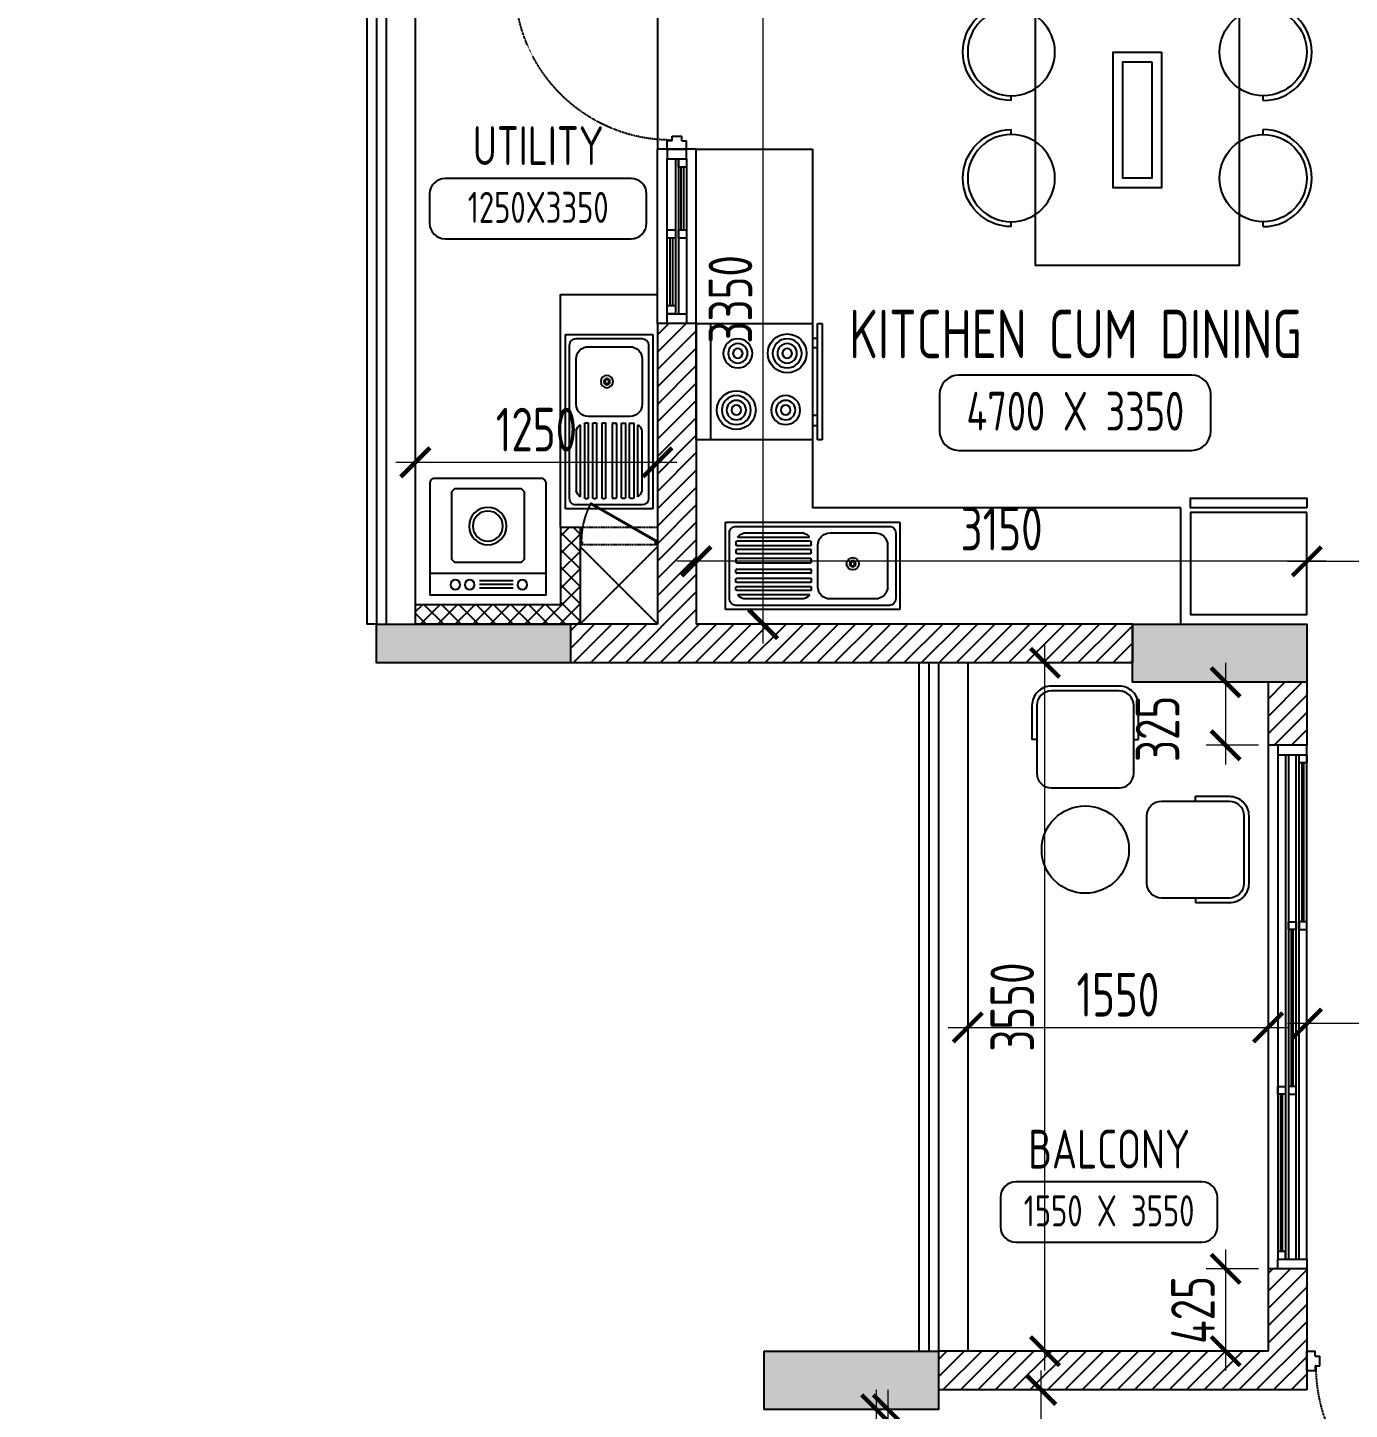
# Model space of a CAD drawing. Header units: millimetres. Extents: x -184691 to 158232, y -112569 to 33289.
# Drawn here: x -27842 to -21022, y 2850 to 9976 of the extents above; entities that cross this region are included whole.
import ezdxf
from ezdxf.enums import TextEntityAlignment as Align

# ---------------------------------------------------------------- set-up
doc = ezdxf.new("R2010")
doc.units = ezdxf.units.MM
doc.header["$LTSCALE"] = 10
doc.header["$PDMODE"] = 35
doc.header["$PDSIZE"] = 500
doc.linetypes.add('DASHED', pattern=[19.05, 12.7, -6.35])
doc.linetypes.add('HIDDEN', pattern=[9.525, 6.35, -3.175])
for name, color, linetype in [('07--DIM-1', 1, 'Continuous'), ('A--BLOCKWALL-1', 9, 'Continuous'), ('A--BLOCKWALL-2', 2, 'Continuous'), ('A--BLOCKWALL-3', 3, 'Continuous'), ('A--BLOCKWALL-HATCH', 8, 'Continuous'), ('A--DOWN', 34, 'Continuous'), ('A--FIXTURE-0', 8, 'Continuous'), ('A--FURNITURE-0', 253, 'Continuous'), ('A--GLAZING-0', 181, 'Continuous'), ('A--HANDRAIL-1', 9, 'Continuous'), ('A--HATCH-1', 8, 'Continuous'), ('A--SANITARY-0', 253, 'Continuous'), ('A--SHAFT-HIDDEN', 9, 'HIDDEN'), ('A--SPACENUMBER', 2, 'Continuous'), ('A--SPACENUMBER-1', 8, 'Continuous'), ('A--SPACEREF', 3, 'Continuous'), ('A--Stucture', 9, 'Continuous'), ('A--TILING-1', 8, 'Continuous'), ('Typical floor Column Centre line$0$X-3rd Floor Column$0$A--COL250', 250, 'Continuous'), ('Typical floor Column Centre line$0$X-3rd Floor Column$0$A--CONCRETE-4', 4, 'Continuous')]:
    doc.layers.add(name, color=color, linetype=linetype)
doc.styles.add('ISO', font='isocp2.shx', dxfattribs={"width": 0.8})
doc.dimstyles.new('A-DIM-100', dxfattribs={"dimscale": 100, "dimtxt": 2.25, "dimasz": 1.5, "dimexe": 1, "dimexo": 0.5, "dimgap": 0, "dimtad": 0, "dimdec": 0, "dimzin": 12, "dimdsep": 46, "dimtxsty": 'ISO', "dimblk": 'ARCHTICK', "dimcen": 1, "dimdle": 1, "dimclrd": 8, "dimclre": 8, "dimclrt": 256, "dimadec": 0, "dimazin": 3, "dimtfac": 1, "dimtdec": 0, "dimtmove": 1, "dimatfit": 2, "dimfxl": 1, "dimtvp": 0.75, "dimtolj": 1, "dimtzin": 12, "dimlwd": 18, "dimlwe": 18, "dimarcsym": 0})
pattern_1 = [(45, (-11341.59, 0), (-44.90128, 44.90128), [])]

# ---------------------------------------------------------------- blocks, each defined once
blk = doc.blocks.new('SPACE')
at = {"layer": 'A--SPACENUMBER-1'}
blk.add_lwpolyline([(-600, 0), (600, 0, 0.41421356), (700, 100), (700, 288.5, 0.41421356), (600, 388.5), (-600, 388.5, 0.41421356), (-700, 288.5), (-700, 100, 0.41421356), (-600, 0, -0.05251446)], format="xyb", dxfattribs=at)
at = {"layer": 'A--SPACENUMBER', "style": 'ISO', "width": 0.8, "flags": 4}
blk.add_attdef('01', text='', height=250, dxfattribs=at).set_placement((0.455, 202.41), align=Align.MIDDLE)
at = {"layer": 'A--SPACEREF', "style": 'ISO', "width": 0.8, "flags": 4}
blk.add_attdef('S', text='', height=300, dxfattribs=at).set_placement((1.35, 474.975), align=Align.CENTER)
blk = doc.blocks.new('A$C383732B3')
for p, q in [((275, 250), (275, 275)), ((275, -250), (275, -275))]:
    blk.add_line(p, q)
blk.add_lwpolyline([(275, 275), (100, 275, 0.414214), (0, 175), (0, -175, 0.414214), (100, -275), (275, -275)], format="xyb")
blk.add_lwpolyline([(100, -250), (450, -250, 0.414214), (525, -175), (525, 175, 0.414214), (450, 250), (100, 250, 0.414214), (25, 175), (25, -175, 0.414214)], format="xyb", close=True)
blk = doc.blocks.new('A$C337B3EF4')
for p, q in [((0, 225), (0, 250)), ((0, -250), (0, -225))]:
    blk.add_line(p, q)
blk.add_circle((0, 0), 225)
blk.add_arc((0, 0), 250, 270, 90)
blk = doc.blocks.new('A$C666E5324')
at = {"layer": 'A--FURNITURE-0'}
for points in [[(0, -525), (-1500, -525), (-1500, 525), (0, 525)], [(-400, -125), (-1100, -125), (-1100, 125), (-400, 125)], [(-450, -75), (-1050, -75), (-1050, 75), (-450, 75)]]:
    blk.add_lwpolyline(points, close=True, dxfattribs=at)
at = {"layer": 'A--FURNITURE-0', "xscale": -1, "rotation": 270.000000000004}
for p in [(-1050, 650), (-400, 650)]:
    blk.add_blockref('A$C337B3EF4', p, dxfattribs=at)
at = {"layer": 'A--FURNITURE-0', "rotation": 270.000000000004}
for p in [(-1050, -650), (-400, -650)]:
    blk.add_blockref('A$C337B3EF4', p, dxfattribs=at)
blk = doc.blocks.new('A$C34D21E7E')
at = {"layer": 'A--DOWN'}
for p, q in [((-150, 2450), (-150, -150)), ((-110, 2450), (-110, -150)), ((-95, 2450), (-95, -150)), ((-55, -150), (-55, 2450)), ((-40, -150), (-40, 2450)), ((0, -150), (0, 2450))]:
    blk.add_line(p, q, dxfattribs=at)
for points in [[(-150, 2450), (0, 2450), (0, 2500), (-150, 2500)], [(-40, 2450), (0, 2450), (0, 2410), (-40, 2410)], [(-95, 1590), (-55, 1590), (-55, 1550), (-95, 1550)], [(-40, 1550), (0, 1550), (0, 1590), (-40, 1590)], [(-150, 740), (-110, 740), (-110, 700), (-150, 700)], [(-95, 700), (-55, 700), (-55, 740), (-95, 740)], [(-150, -150), (-110, -150), (-110, -110), (-150, -110)], [(-150, -150), (0, -150), (0, -200), (-150, -200)]]:
    blk.add_lwpolyline(points, close=True, dxfattribs=at)
at = {"layer": 'A--GLAZING-0'}
for p, q in [((-25, 1590), (-25, 2410)), ((-15, 1590), (-15, 2410)), ((-80, 740), (-80, 1550)), ((-70, 740), (-70, 1550)), ((-135, -110), (-135, 700)), ((-125, -110), (-125, 700))]:
    blk.add_line(p, q, dxfattribs=at)
blk = doc.blocks.new('A$C1CBF2325')
at = {"layer": 'A--DOWN'}
for p, q in [((100, 0), (0, 0)), ((0, 0), (0, -42)), ((100, 0), (100, -42)), ((25, -42), (0, -42)), ((25, -42), (25, -67)), ((75, -67), (25, -67)), ((75, -42), (75, -67)), ((75, -42), (100, -42)), ((78.8, -46.2), (78.8, -67)), ((78.8, -46.2), (886, -46.2)), ((78.8, -67), (886, -67)), ((886, -67), (886, -46.2)), ((75, -833), (25, -833)), ((25, -858), (25, -833)), ((75, -858), (75, -833)), ((25, -858), (0, -858)), ((0, -900), (0, -858)), ((100, -900), (0, -900)), ((75, -858), (100, -858)), ((100, -900), (100, -858))]:
    blk.add_line(p, q, dxfattribs=at)
at = {"layer": 'A--DOWN', "color": 8, "linetype": 'DASHED', "ltscale": 0.005}
blk.add_arc((78.8, -46.2), 807.5, 269.73187, 358.52905, dxfattribs=at)
blk = doc.blocks.new('A$C35654C4B')
at = {"layer": 'A--BLOCKWALL-1'}
for p, q in [((-900, 200), (0, 200)), ((-900, 0), (0, 0))]:
    blk.add_line(p, q, dxfattribs=at)
at = {"layer": 'A--DOWN'}
for p, q in [((-50, 150), (-850, 150)), ((-50, 107.3), (-850, 107.3)), ((-50, 92.7), (-807, 92.7)), ((-850, 50), (-50, 50))]:
    blk.add_line(p, q, dxfattribs=at)
for points in [[(-850, 50), (-850, 150), (-900, 150), (-900, 50)], [(-416, 107.3), (-416, 150), (-459, 150), (-459, 107.3)], [(-50, 107.3), (-50, 150), (-93, 150), (-93, 107.3)], [(-50, 50), (-50, 150), (0, 150), (0, 50)], [(-807, 50), (-807, 92.7), (-850, 92.7), (-850, 50)], [(-416, 50), (-416, 92.7), (-459, 92.7), (-459, 50)]]:
    blk.add_lwpolyline(points, close=True, dxfattribs=at)
at = {"layer": 'A--GLAZING-0'}
for p, q in [((-807, 78.4), (-459, 78.4)), ((-416, 135.6), (-93, 135.6)), ((-416, 121.6), (-93, 121.6)), ((-807, 64.4), (-459, 64.4))]:
    blk.add_line(p, q, dxfattribs=at)
blk = doc.blocks.new('A$C06896976')
at = {"layer": 'A--FIXTURE-0'}
for p, q in [((0, 0.6), (-0.6, 0.6)), ((-0.6, 0.6), (-0.6, 0)), ((-0.525, 0.6), (-0.525, 0)), ((0, 0), (0, 0.6)), ((0.05, 0.6), (0.025, 0.6)), ((0.025, 0.6), (0.025, 0)), ((0.05, 0), (0.05, 0.6)), ((0, 0.525), (0.025, 0.525)), ((0.025, 0.475), (0, 0.475)), ((0.025, 0.125), (0, 0.125)), ((0, 0.075), (0.025, 0.075)), ((-0.6, 0), (0, 0)), ((0.025, 0), (0.05, 0))]:
    blk.add_line(p, q, dxfattribs=at)
for centre, major_axis, start_param, end_param in [((-0.3937, 0.4463), (0.0707, 0.0707), 0.785398, 7.068583), ((-0.3937, 0.4463), (0.053, 0.053), 0.785398, 7.068583), ((-0.1392, 0.4463), (-0.053, 0.053), -0.785398, 5.497787), ((-0.3937, 0.4463), (0.0354, 0.0354), 0.785398, 7.068583), ((-0.3937, 0.4463), (0.0177, 0.0177), 0.785398, 7.068583), ((-0.1392, 0.4463), (-0.0354, 0.0354), -0.785398, 5.497787), ((-0.1392, 0.4463), (0.0177, 0.0177), 0.785398, 7.068583), ((-0.3858, 0.1537), (0.053, -0.053), -0.785398, 5.497787), ((-0.1313, 0.1537), (-0.0707, -0.0707), 0.785398, 7.068583), ((-0.1313, 0.1537), (-0.053, -0.053), 0.785398, 7.068583), ((-0.3858, 0.1537), (0.0354, -0.0354), -0.785398, 5.497787), ((-0.3858, 0.1537), (-0.0177, -0.0177), 0.785398, 7.068583), ((-0.1313, 0.1537), (-0.0354, -0.0354), 0.785398, 7.068583), ((-0.1313, 0.1537), (-0.0177, -0.0177), 0.785398, 7.068583)]:
    blk.add_ellipse(centre, major_axis=major_axis, ratio=1, start_param=start_param, end_param=end_param, dxfattribs=at)
blk = doc.blocks.new('A$C321E12B3')
at = {"layer": 'A--SANITARY-0', "ltscale": 5}
for p, q in [((-0.9, 0.45), (0, 0.45)), ((-0.9, 0), (-0.9, 0.45)), ((-0.8453, 0.429), (-0.0547, 0.429)), ((0, 0.45), (0, 0)), ((-0.879, 0.0547), (-0.879, 0.3953)), ((-0.7738, 0.3953), (-0.54, 0.3953)), ((-0.0633, 0.373), (-0.4347, 0.373)), ((-0.404, 0.3941), (-0.0939, 0.3941)), ((-0.021, 0.3953), (-0.021, 0.0547)), ((-0.8369, 0.1178), (-0.8369, 0.3322)), ((-0.4769, 0.3322), (-0.4769, 0.1178)), ((-0.4433, 0.3352), (-0.4433, 0.3478)), ((-0.4433, 0.2931), (-0.4433, 0.3057)), ((-0.4391, 0.352), (-0.0589, 0.352)), ((-0.0589, 0.331), (-0.4391, 0.331)), ((-0.4391, 0.31), (-0.0589, 0.31)), ((-0.0589, 0.2889), (-0.4391, 0.2889)), ((-0.0547, 0.3478), (-0.0547, 0.3352)), ((-0.0547, 0.3057), (-0.0547, 0.2931)), ((-0.4433, 0.246), (-0.4433, 0.2586)), ((-0.4391, 0.2628), (-0.0589, 0.2628)), ((-0.0589, 0.2418), (-0.4391, 0.2418)), ((-0.0547, 0.2586), (-0.0547, 0.246)), ((-0.4433, 0.204), (-0.4433, 0.1914)), ((-0.4433, 0.1569), (-0.4433, 0.1443)), ((-0.0589, 0.2082), (-0.4391, 0.2082)), ((-0.4391, 0.1872), (-0.0589, 0.1872)), ((-0.0589, 0.1611), (-0.4391, 0.1611)), ((-0.0547, 0.1914), (-0.0547, 0.204)), ((-0.0547, 0.1443), (-0.0547, 0.1569)), ((-0.4433, 0.1148), (-0.4433, 0.1022)), ((-0.4391, 0.14), (-0.0589, 0.14)), ((-0.0589, 0.119), (-0.4391, 0.119)), ((-0.4391, 0.098), (-0.0589, 0.098)), ((-0.0633, 0.077), (-0.4347, 0.077)), ((-0.0547, 0.1022), (-0.0547, 0.1148)), ((0, 0), (-0.9, 0)), ((-0.0547, 0.021), (-0.8453, 0.021)), ((-0.54, 0.0547), (-0.7738, 0.0547)), ((-0.404, 0.0559), (-0.0939, 0.0559))]:
    blk.add_line(p, q, dxfattribs=at)
at = {"layer": 'A--SANITARY-0'}
blk.add_line((-0.9, 0.45), (0, 0.45), dxfattribs=at)
at = {"layer": 'A--SANITARY-0', "ltscale": 5, "extrusion": (0, 0, -1)}
for centre, major_axis, start_param, end_param in [((-0.8453, 0.3953), (-0.0238, 0.0238), 5.497787, 7.068583), ((-0.0547, 0.3953), (-0.0238, 0.0238), 0.785398, 2.356194), ((-0.7738, 0.3322), (0.0446, 0.0446), 3.926991, 5.497787), ((-0.54, 0.3322), (0.0446, 0.0446), -0.785398, 0.785398), ((-0.3928, 0.3449), (-0.0357, 0.0357), 6.090163, 6.844508), ((-0.1051, 0.3449), (-0.0357, 0.0357), 1.009473, 1.763819), ((-0.4391, 0.3478), (0.00297, 0.00297), 3.926991, 5.497787), ((-0.4391, 0.3352), (-0.00297, 0.00297), 3.926991, 5.497787), ((-0.4391, 0.3057), (-0.00297, 0.00297), 5.497787, 7.068583), ((-0.4391, 0.2931), (-0.00297, 0.00297), 3.926991, 5.497787), ((-0.0589, 0.3478), (0.00297, 0.00297), -0.785398, 0.785398), ((-0.0589, 0.3352), (-0.00297, 0.00297), 2.356194, 3.926991), ((-0.0589, 0.3057), (0.00297, 0.00297), -0.785398, 0.785398), ((-0.0589, 0.2931), (-0.00297, 0.00297), 2.356194, 3.926991), ((-0.6569, 0.2136), (0.0223, 0.0223), 0.785398, 7.068583), ((-0.6569, 0.2136), (0.0112, 0.0112), 0.785398, 7.068583), ((-0.6569, 0.2136), (0.00743, 0.00743), 0.785398, 7.068583), ((-0.4391, 0.204), (0.00297, 0.00297), 3.926991, 5.497787), ((-0.4391, 0.1914), (-0.00297, 0.00297), 3.926991, 5.497787), ((-0.4391, 0.1569), (0.00297, 0.00297), 3.926991, 5.497787), ((-0.4391, 0.1443), (0.00297, 0.00297), 2.356194, 3.926991), ((-0.0589, 0.204), (0.00297, 0.00297), -0.785398, 0.785398), ((-0.0589, 0.1914), (-0.00297, 0.00297), 2.356194, 3.926991), ((-0.0589, 0.1569), (0.00297, 0.00297), -0.785398, 0.785398), ((-0.0589, 0.1443), (-0.00297, 0.00297), 2.356194, 3.926991), ((-0.7738, 0.1178), (-0.0446, 0.0446), 3.926991, 5.497787), ((-0.54, 0.1178), (-0.0446, 0.0446), 2.356194, 3.926991), ((-0.4391, 0.1148), (0.00297, 0.00297), 3.926991, 5.497787), ((-0.4391, 0.1022), (0.00297, 0.00297), 2.356194, 3.926991), ((-0.3928, 0.1051), (-0.0357, 0.0357), 4.151066, 4.905412), ((-0.1051, 0.1051), (-0.0357, 0.0357), 2.94857, 3.702916), ((-0.0589, 0.1148), (0.00297, 0.00297), -0.785398, 0.785398), ((-0.0589, 0.1022), (-0.00297, 0.00297), 2.356194, 3.926991), ((-0.8453, 0.0547), (0.0238, 0.0238), 2.356194, 3.926991), ((-0.0547, 0.0547), (-0.0238, 0.0238), 2.356194, 3.926991)]:
    blk.add_ellipse(centre, major_axis=major_axis, ratio=1, start_param=start_param, end_param=end_param, dxfattribs=at)
at = {"layer": 'A--SANITARY-0', "ltscale": 5}
for centre, major_axis, start_param, end_param in [((-0.4391, 0.2586), (-0.00297, -0.00297), 3.926991, 5.497787), ((-0.4391, 0.246), (0.00297, -0.00297), 3.926991, 5.497787), ((-0.0589, 0.2586), (-0.00297, -0.00297), 2.356194, 3.926991), ((-0.0589, 0.246), (0.00297, -0.00297), -0.785398, 0.785398)]:
    blk.add_ellipse(centre, major_axis=major_axis, ratio=1, start_param=start_param, end_param=end_param, dxfattribs=at)
blk = doc.blocks.new('A$C47D60FF3')
at = {"layer": 'A--FIXTURE-0'}
blk.add_lwpolyline([(-0.075, 0.6), (-0.075, 0), (-0.6, 0), (-0.6, 0.6)], close=True, dxfattribs=at)
blk.add_lwpolyline([(-0.05, 0.6), (-0.05, 0), (0, 0), (0, 0.6), (-0.05, 0.6)], dxfattribs=at)
blk = doc.blocks.new('A$C2D7D56F7')
at = {"layer": 'A--FIXTURE-0'}
for p, q in [((-0.0443, -0.0369), (0.1306, -0.0369)), ((-0.0443, -0.0556), (0.1306, -0.0556)), ((-0.3, -0.1125), (0.3, -0.1125)), ((-0.0443, -0.0744), (0.1306, -0.0744))]:
    blk.add_line(p, q, dxfattribs=at)
blk.add_lwpolyline([(0.3, -0.575, -0.414214), (0.275, -0.6), (-0.275, -0.6, -0.414214), (-0.3, -0.575), (-0.3, 0), (0.3, 0)], format="xyb", close=True, dxfattribs=at)
blk.add_lwpolyline([(-0.1731, -0.1685), (0.1734, -0.1685), (0.1891, -0.1842), (0.1891, -0.5307), (0.1734, -0.5465), (-0.1731, -0.5465), (-0.1889, -0.5307), (-0.1889, -0.1842)], close=True, dxfattribs=at)
for centre, radius in [((-0.1687, -0.0522), 0.025), ((-0.0947, -0.0522), 0.025), ((0.1777, -0.0522), 0.025), ((-0.0007, -0.3546), 0.0964), ((-0.0007, -0.3546), 0.0776)]:
    blk.add_circle(centre, radius, dxfattribs=at)
blk = doc.blocks.new('A$C4DFF75E1')
at = {"layer": 'A--DOWN'}
for p, q in [((9.2, 24.6), (0, 24.6)), ((0, 24.6), (0, 0)), ((0, 0), (12.3, 0)), ((9.2, 15.2, 0), (9.2, 24.6, 0)), ((12.3, 15.2, 0), (9.2, 15.2, 0)), ((12.3, 15.2, 0), (12.3, 0, 0)), ((12.3, 15.2, 0), (12.3, 0, 0)), ((12.3, 0), (12.3, 15.2)), ((437.7, 15.2, 0), (437.7, 0, 0)), ((437.7, 15.2, 0), (437.7, 0, 0)), ((437.7, 15.2, 0), (440.8, 15.2, 0)), ((437.7, 0), (437.7, 15.2)), ((450, 0), (437.7, 0)), ((440.8, 24.6), (450, 24.6)), ((440.8, 15.2, 0), (440.8, 24.5, 0)), ((450, 24.6), (450, 0))]:
    blk.add_line(p, q, dxfattribs=at)
blk.add_lwpolyline([(13.8, 18.5), (387.6, 234.3), (384.6, 239.6), (10.7, 23.8)], close=True, dxfattribs=at)
blk.add_circle((10, 23.8, 0), 0.781, dxfattribs=at)
at = {"layer": 'A--DOWN', "color": 8, "linetype": 'DASHED', "ltscale": 0.003}
blk.add_arc((-37, 15.2, 0), 477.8, 0, 27.29356, dxfattribs=at)
blk = doc.blocks.new('_ArchTick')
at = {"color": 0, "const_width": 0.15}
blk.add_lwpolyline([(-0.5, -0.5), (0.5, 0.5)], dxfattribs=at)
blk = doc.blocks.new('*D62')
at = {"layer": '07--DIM-1', "color": 8, "lineweight": 18}
for p, q in [((-21241.6, 4700), (-21241.6, 4939.7)), ((-16391.6, 4700), (-16391.6, 4939.7)), ((-16291.6, 4839.7), (-21341.6, 4839.7))]:
    blk.add_line(p, q, dxfattribs=at)
at = {"layer": 'Defpoints', "color": 0}
for p in [(-21241.6, 4839.7), (-21241.6, 4650), (-16391.6, 4650)]:
    blk.add_point(p, dxfattribs=at)
at = {"layer": '07--DIM-1', "color": 8, "lineweight": 18, "xscale": 150, "yscale": 150, "zscale": 150, "rotation": 180}
blk.add_blockref('_ArchTick', (-21241.6, 4839.7), dxfattribs=at)
at = {"layer": '07--DIM-1', "color": 8, "lineweight": 18, "xscale": 150, "yscale": 150, "zscale": 150}
blk.add_blockref('_ArchTick', (-16391.6, 4839.7), dxfattribs=at)
at = {"layer": '07--DIM-1', "insert": (-18816.6, 5008.5), "char_height": 225, "attachment_point": 5, "style": 'ISO'}
blk.add_mtext('\\A1;4850', dxfattribs=at)
blk = doc.blocks.new('*D64')
at = {"layer": '07--DIM-1', "color": 8, "lineweight": 18}
for p, q in [((-24391.6, 6950), (-24391.6, 7323.9)), ((-21241.6, 6950), (-21241.6, 7323.9)), ((-21141.6, 7223.9), (-24491.6, 7223.9))]:
    blk.add_line(p, q, dxfattribs=at)
at = {"layer": 'Defpoints', "color": 0}
for p in [(-24391.6, 7223.9), (-24391.6, 6900), (-21241.6, 6900)]:
    blk.add_point(p, dxfattribs=at)
at = {"layer": '07--DIM-1', "color": 8, "lineweight": 18, "xscale": 150, "yscale": 150, "zscale": 150, "rotation": 180}
blk.add_blockref('_ArchTick', (-24391.6, 7223.9), dxfattribs=at)
at = {"layer": '07--DIM-1', "color": 8, "lineweight": 18, "xscale": 150, "yscale": 150, "zscale": 150}
blk.add_blockref('_ArchTick', (-21241.6, 7223.9), dxfattribs=at)
at = {"layer": '07--DIM-1', "insert": (-22816.6, 7392.6), "char_height": 225, "attachment_point": 5, "style": 'ISO'}
blk.add_mtext('\\A1;3150', dxfattribs=at)
blk = doc.blocks.new('*D65')
at = {"layer": '07--DIM-1', "color": 8, "lineweight": 18}
for p, q in [((-21241.6, 6950), (-21241.6, 7323.9)), ((-19641.6, 6950), (-19641.6, 7323.9)), ((-21341.6, 7223.9), (-19541.6, 7223.9))]:
    blk.add_line(p, q, dxfattribs=at)
at = {"layer": 'Defpoints', "color": 0}
for p in [(-19641.6, 7223.9), (-21241.6, 6900), (-19641.6, 6900)]:
    blk.add_point(p, dxfattribs=at)
at = {"layer": '07--DIM-1', "color": 8, "lineweight": 18, "xscale": 150, "yscale": 150, "zscale": 150, "rotation": 180}
blk.add_blockref('_ArchTick', (-21241.6, 7223.9), dxfattribs=at)
at = {"layer": '07--DIM-1', "color": 8, "lineweight": 18, "xscale": 150, "yscale": 150, "zscale": 150}
blk.add_blockref('_ArchTick', (-19641.6, 7223.9), dxfattribs=at)
at = {"layer": '07--DIM-1', "insert": (-20441.6, 7392.6), "char_height": 225, "attachment_point": 5, "style": 'ISO'}
blk.add_mtext('\\A1;1600', dxfattribs=at)
blk = doc.blocks.new('*D66')
at = {"layer": '07--DIM-1', "color": 8, "lineweight": 18}
for p, q in [((-24046.8, 6800), (-24046.8, 10350)), ((-24341.6, 10250), (-23946.8, 10250)), ((-24341.6, 6900), (-23946.8, 6900))]:
    blk.add_line(p, q, dxfattribs=at)
at = {"layer": 'Defpoints', "color": 0}
for p in [(-24391.6, 10250), (-24046.8, 10250), (-24391.6, 6900)]:
    blk.add_point(p, dxfattribs=at)
at = {"layer": '07--DIM-1', "color": 8, "lineweight": 18, "xscale": 150, "yscale": 150, "zscale": 150}
for p, rotation in [((-24046.8, 10250), 90), ((-24046.8, 6900), 270)]:
    blk.add_blockref('_ArchTick', p, dxfattribs=dict(at, rotation=rotation))
at = {"layer": '07--DIM-1', "insert": (-24215.5, 8575), "char_height": 225, "attachment_point": 5, "rotation": 90, "style": 'ISO'}
blk.add_mtext('\\A1;3350', dxfattribs=at)
blk = doc.blocks.new('*D78')
at = {"layer": '07--DIM-1', "color": 8, "lineweight": 18}
for p, q in [((-23463.4, 2950), (-23463.4, 250)), ((-23891.6, 2850), (-23363.4, 2850)), ((-23791.6, 350), (-23363.4, 350))]:
    blk.add_line(p, q, dxfattribs=at)
at = {"layer": 'Defpoints', "color": 0}
for p in [(-23941.6, 2850), (-23841.6, 350), (-23463.4, 350)]:
    blk.add_point(p, dxfattribs=at)
at = {"layer": '07--DIM-1', "color": 8, "lineweight": 18, "xscale": 150, "yscale": 150, "zscale": 150}
for p, rotation in [((-23463.4, 2850), 90), ((-23463.4, 350), 270)]:
    blk.add_blockref('_ArchTick', p, dxfattribs=dict(at, rotation=rotation))
at = {"layer": '07--DIM-1', "insert": (-23632.2, 1600), "char_height": 225, "attachment_point": 5, "rotation": 90, "style": 'ISO'}
blk.add_mtext('\\A1;2500', dxfattribs=at)
blk = doc.blocks.new('*D85')
at = {"layer": '07--DIM-1', "color": 8, "lineweight": 18}
for p, q in [((-22991.6, 5073.7), (-22991.6, 4719.9)), ((-21441.6, 5073.7), (-21441.6, 4719.9)), ((-23091.6, 4819.9), (-21341.6, 4819.9))]:
    blk.add_line(p, q, dxfattribs=at)
at = {"layer": 'Defpoints', "color": 0}
for p in [(-22991.6, 5123.7), (-21441.6, 5123.7), (-21441.6, 4819.9)]:
    blk.add_point(p, dxfattribs=at)
at = {"layer": '07--DIM-1', "color": 8, "lineweight": 18, "xscale": 150, "yscale": 150, "zscale": 150, "rotation": 180}
blk.add_blockref('_ArchTick', (-22991.6, 4819.9), dxfattribs=at)
at = {"layer": '07--DIM-1', "color": 8, "lineweight": 18, "xscale": 150, "yscale": 150, "zscale": 150}
blk.add_blockref('_ArchTick', (-21441.6, 4819.9), dxfattribs=at)
at = {"layer": '07--DIM-1', "insert": (-22216.6, 4988.6), "char_height": 225, "attachment_point": 5, "style": 'ISO'}
blk.add_mtext('\\A1;1550', dxfattribs=at)
blk = doc.blocks.new('*D86')
at = {"layer": '07--DIM-1', "color": 8, "lineweight": 18}
for p, q in [((-22592.8, 3050), (-22592.8, 6800)), ((-22941.6, 6700), (-22492.8, 6700)), ((-22941.6, 3150), (-22492.8, 3150))]:
    blk.add_line(p, q, dxfattribs=at)
at = {"layer": 'Defpoints', "color": 0}
for p in [(-22991.6, 6700), (-22592.8, 6700), (-22991.6, 3150)]:
    blk.add_point(p, dxfattribs=at)
at = {"layer": '07--DIM-1', "color": 8, "lineweight": 18, "xscale": 150, "yscale": 150, "zscale": 150}
for p, rotation in [((-22592.8, 6700), 90), ((-22592.8, 3150), 270)]:
    blk.add_blockref('_ArchTick', p, dxfattribs=dict(at, rotation=rotation))
at = {"layer": '07--DIM-1', "insert": (-22761.5, 4925), "char_height": 225, "attachment_point": 5, "rotation": 90, "style": 'ISO'}
blk.add_mtext('\\A1;3550', dxfattribs=at)
blk = doc.blocks.new('*D42')
at = {"layer": '07--DIM-1', "color": 8, "lineweight": 18}
for p, q in [((-23403.7, 2950), (-23403.7, 2300)), ((-23791.6, 2850), (-23303.7, 2850)), ((-23791.6, 2400), (-23303.7, 2400))]:
    blk.add_line(p, q, dxfattribs=at)
at = {"layer": 'Defpoints', "color": 0}
for p in [(-23841.6, 2850), (-23841.6, 2400), (-23403.7, 2400)]:
    blk.add_point(p, dxfattribs=at)
at = {"layer": '07--DIM-1', "color": 8, "lineweight": 18, "xscale": 150, "yscale": 150, "zscale": 150}
for p, rotation in [((-23403.7, 2850), 90), ((-23403.7, 2400), 270)]:
    blk.add_blockref('_ArchTick', p, dxfattribs=dict(at, rotation=rotation))
at = {"layer": '07--DIM-1', "insert": (-23614.6, 2625), "char_height": 225, "attachment_point": 5, "rotation": 90, "style": 'ISO'}
blk.add_mtext('\\A1;eq', dxfattribs=at)
blk = doc.blocks.new('*D44')
at = {"layer": '07--DIM-1', "color": 8, "lineweight": 18}
for p, q in [((-21660.7, 3675), (-21660.7, 3050)), ((-21491.6, 3575), (-21760.7, 3575)), ((-21491.6, 3150), (-21760.7, 3150))]:
    blk.add_line(p, q, dxfattribs=at)
at = {"layer": 'Defpoints', "color": 0}
for p in [(-21441.6, 3575), (-21660.7, 3150), (-21441.6, 3150)]:
    blk.add_point(p, dxfattribs=at)
at = {"layer": '07--DIM-1', "color": 8, "lineweight": 18, "xscale": 150, "yscale": 150, "zscale": 150}
for p, rotation in [((-21660.7, 3575), 90), ((-21660.7, 3150), 270)]:
    blk.add_blockref('_ArchTick', p, dxfattribs=dict(at, rotation=rotation))
at = {"layer": '07--DIM-1', "insert": (-21829.4, 3362.5), "char_height": 225, "attachment_point": 5, "rotation": 90, "style": 'ISO'}
blk.add_mtext('\\A1;425', dxfattribs=at)
blk = doc.blocks.new('*D45')
at = {"layer": '07--DIM-1', "color": 8, "lineweight": 18}
for p, q in [((-21660.7, 6700), (-21660.7, 6175)), ((-21491.6, 6600), (-21760.7, 6600)), ((-21491.6, 6275), (-21760.7, 6275))]:
    blk.add_line(p, q, dxfattribs=at)
at = {"layer": 'Defpoints', "color": 0}
for p in [(-21441.6, 6600), (-21660.7, 6275), (-21441.6, 6275)]:
    blk.add_point(p, dxfattribs=at)
at = {"layer": '07--DIM-1', "color": 8, "lineweight": 18, "xscale": 150, "yscale": 150, "zscale": 150}
for p, rotation in [((-21660.7, 6600), 90), ((-21660.7, 6275), 270)]:
    blk.add_blockref('_ArchTick', p, dxfattribs=dict(at, rotation=rotation))
at = {"layer": '07--DIM-1', "insert": (-22011.7, 6359.7), "char_height": 225, "attachment_point": 5, "rotation": 90, "style": 'ISO'}
blk.add_mtext('\\A1;325', dxfattribs=at)
blk = doc.blocks.new('*D90')
at = {"layer": '07--DIM-1', "color": 8, "lineweight": 18}
for p, q in [((-25841.6, 7471.4), (-25841.6, 7834.2)), ((-24591.6, 7471.4), (-24591.6, 7834.2)), ((-24491.6, 7734.2), (-25941.6, 7734.2))]:
    blk.add_line(p, q, dxfattribs=at)
at = {"layer": 'Defpoints', "color": 0}
for p in [(-25841.6, 7734.2), (-25841.6, 7421.4), (-24591.6, 7421.4)]:
    blk.add_point(p, dxfattribs=at)
at = {"layer": '07--DIM-1', "color": 8, "lineweight": 18, "xscale": 150, "yscale": 150, "zscale": 150, "rotation": 180}
blk.add_blockref('_ArchTick', (-25841.6, 7734.2), dxfattribs=at)
at = {"layer": '07--DIM-1', "color": 8, "lineweight": 18, "xscale": 150, "yscale": 150, "zscale": 150}
blk.add_blockref('_ArchTick', (-24591.6, 7734.2), dxfattribs=at)
at = {"layer": '07--DIM-1', "insert": (-25216.6, 7903), "char_height": 225, "attachment_point": 5, "style": 'ISO'}
blk.add_mtext('\\A1;1250', dxfattribs=at)
blk = doc.blocks.new('*D219')
at = {"layer": '07--DIM-1', "color": 8, "lineweight": 18}
for p, q in [((-22612.1, 250), (-22612.1, 3050)), ((-23091.6, 2950), (-22512.1, 2950)), ((-23191.6, 350), (-22512.1, 350))]:
    blk.add_line(p, q, dxfattribs=at)
at = {"layer": 'Defpoints', "color": 0}
for p in [(-23141.6, 2950), (-22612.1, 2950), (-23241.6, 350)]:
    blk.add_point(p, dxfattribs=at)
at = {"layer": '07--DIM-1', "color": 8, "lineweight": 18, "xscale": 150, "yscale": 150, "zscale": 150}
for p, rotation in [((-22612.1, 2950), 90), ((-22612.1, 350), 270)]:
    blk.add_blockref('_ArchTick', p, dxfattribs=dict(at, rotation=rotation))
at = {"layer": '07--DIM-1', "insert": (-22780.9, 1650), "char_height": 225, "attachment_point": 5, "rotation": 90, "style": 'ISO'}
blk.add_mtext('\\A1;2600', dxfattribs=at)

msp = doc.modelspace()

# ---------------------------------------------------------------- hatches: boundary and pattern name
at = {"layer": 'A--BLOCKWALL-HATCH'}
h = msp.add_hatch(dxfattribs=at)
h.set_pattern_fill('ANSI37', color=256, scale=20, style=0)
h.set_pattern_definition([(45, (-11341.59, 0), (-44.90128, 44.90128), []), (135, (-11341.59, 0), (-44.90128, -44.90128), [])])
h.paths.add_polyline_path([(-24991.6, 6900), (-24991.6, 7400), (-25091.6, 7400), (-25091.6, 7000), (-25841.6, 7000), (-25841.6, 6900)])
at = {"layer": 'A--HATCH-1'}
h = msp.add_hatch(dxfattribs=at)
h.set_pattern_fill('ANSI31', color=256, scale=20, style=0)
h.set_pattern_definition(pattern_1)
h.paths.add_polyline_path([(-22141.6, 6700), (-25041.6, 6700), (-25041.6, 6900), (-24591.6, 6900), (-24591.6, 8450), (-24391.6, 8450), (-24391.6, 6900), (-22141.6, 6900)])
h = msp.add_hatch(dxfattribs=at)
h.set_pattern_fill('ANSI31', color=256, scale=20, style=0)
h.set_pattern_definition(pattern_1)
h.paths.add_polyline_path([(-21241.6, 6600), (-21441.6, 6600), (-21441.6, 6275), (-21241.6, 6275)])
h = msp.add_hatch(dxfattribs=at)
h.set_pattern_fill('ANSI31', color=256, scale=20, style=0)
h.set_pattern_definition(pattern_1)
h.paths.add_polyline_path([(-23141.6, 3150), (-23141.6, 2950), (-21241.6, 2950), (-21241.6, 3575), (-21441.6, 3575), (-21441.6, 3150)])
at = {"layer": 'Typical floor Column Centre line$0$X-3rd Floor Column$0$A--COL250'}
h = msp.add_hatch(color=256, dxfattribs=at)
h.dxf.hatch_style = 1
h.paths.add_polyline_path([(-26041.6, 6900), (-25041.6, 6900), (-25041.6, 6700), (-26041.6, 6700)])
h = msp.add_hatch(color=256, dxfattribs=at)
h.dxf.hatch_style = 1
h.paths.add_polyline_path([(-22141.6, 6900), (-21241.6, 6900), (-21241.6, 6600), (-22141.6, 6600)])
h = msp.add_hatch(color=256, dxfattribs=at)
h.dxf.hatch_style = 1
h.paths.add_polyline_path([(-24041.6, 3150), (-23141.6, 3150), (-23141.6, 2850), (-24041.6, 2850)])

# ---------------------------------------------------------------- linework, layer by layer
at = {"layer": 'A--BLOCKWALL-1'}
for p, q in [((-25841.6, 10250), (-25841.6, 6900)), ((-24391.6, 9350), (-24591.6, 9350)), ((-22991.6, 6700), (-22991.6, 3150))]:
    msp.add_line(p, q, dxfattribs=at)
at = {"layer": 'A--BLOCKWALL-2'}
for p, q in [((-25091.6, 7400), (-25091.6, 7000)), ((-25091.6, 7400), (-24991.6, 7400)), ((-24991.6, 7400), (-24991.6, 6900)), ((-25091.6, 7000), (-25841.6, 7000)), ((-25841.6, 7000), (-25841.6, 6900)), ((-24991.6, 6900), (-25841.6, 6900))]:
    msp.add_line(p, q, dxfattribs=at)
at = {"layer": 'A--BLOCKWALL-3'}
for p, q in [((-24591.6, 8450), (-24591.6, 6900)), ((-24391.6, 8450), (-24591.6, 8450)), ((-24391.6, 8450), (-24391.6, 6900)), ((-25041.6, 6900), (-25041.6, 6700)), ((-24591.6, 6900), (-25041.6, 6900)), ((-22141.6, 6900), (-24391.6, 6900)), ((-22141.6, 6900), (-22141.6, 6700)), ((-22141.6, 6700), (-25041.6, 6700)), ((-21441.6, 6600), (-21441.6, 6275)), ((-21241.6, 6600), (-21441.6, 6600)), ((-21241.6, 6600), (-21241.6, 6275)), ((-21241.6, 6275), (-21441.6, 6275)), ((-21441.6, 3575), (-21441.6, 3150)), ((-21241.6, 3575), (-21441.6, 3575)), ((-21241.6, 3575), (-21241.6, 2950)), ((-21441.6, 3150), (-23141.6, 3150)), ((-23141.6, 3150), (-23141.6, 2950)), ((-21241.6, 2950), (-23141.6, 2950))]:
    msp.add_line(p, q, dxfattribs=at)
at = {"layer": 'A--FIXTURE-0'}
for p, q in [((-24391.6, 9350), (-23791.6, 9350)), ((-23791.6, 9350), (-23791.6, 7500)), ((-25091.6, 8600), (-24591.6, 8600)), ((-25091.6, 7400), (-25091.6, 8600)), ((-21891.6, 7500), (-23791.6, 7500)), ((-21891.6, 6900), (-21891.6, 7500))]:
    msp.add_line(p, q, dxfattribs=at)
at = {"layer": 'A--FURNITURE-0'}
msp.add_circle((-22384.8, 5736.9), 225, dxfattribs=at)
at = {"layer": 'A--HANDRAIL-1', "color": 1}
for p, q in [((-26041.6, 10250), (-26041.6, 6900)), ((-25991.6, 10250), (-25991.6, 6900)), ((-23191.6, 6700), (-23191.6, 3150)), ((-23141.6, 6700), (-23141.6, 3150))]:
    msp.add_line(p, q, dxfattribs=at)
at = {"layer": 'A--SHAFT-HIDDEN', "ltscale": 0.01}
for p, q in [((-24991.6, 7400), (-24591.6, 7400)), ((-24991.6, 7311.1), (-24591.6, 7311.1)), ((-24591.6, 7300), (-24991.6, 6900)), ((-24991.6, 7300), (-24591.6, 6900))]:
    msp.add_line(p, q, dxfattribs=at)
at = {"layer": 'A--Stucture', "linetype": 'Continuous', "ltscale": 0.5}
for p, q in [((-26041.6, 6900), (-26091.6, 6900)), ((-23241.6, 3150), (-23241.6, 6700))]:
    msp.add_line(p, q, dxfattribs=at)
msp.add_lwpolyline([(-26041.6, 13900), (-26041.6, 13950), (-26691.6, 13950, 0.414214), (-27841.6, 12800), (-27841.6, 10200), (-26091.6, 10200), (-26091.6, 6900)], format="xyb", dxfattribs=at)
at = {"layer": 'A--TILING-1'}
for p, q in [((-24591.6, 10250), (-24591.6, 9350)), ((-21441.6, 6275), (-21441.6, 3575))]:
    msp.add_line(p, q, dxfattribs=at)
at = {"layer": 'Typical floor Column Centre line$0$X-3rd Floor Column$0$A--CONCRETE-4'}
for points in [[(-26041.6, 6900), (-25041.6, 6900), (-25041.6, 6700), (-26041.6, 6700)], [(-22141.6, 6900), (-21241.6, 6900), (-21241.6, 6600), (-22141.6, 6600)], [(-24041.6, 3150), (-23141.6, 3150), (-23141.6, 2850), (-24041.6, 2850)]]:
    msp.add_lwpolyline(points, close=True, dxfattribs=at)

# ---------------------------------------------------------------- block references
at = {"xscale": -0.8888888888614019, "yscale": 0.8888888888658205, "zscale": 0.8888888888658205}
msp.add_blockref('A$C4DFF75E1', (-24591.6, 7311.1), dxfattribs=at)
at = {"layer": 'A--DOWN', "extrusion": (0, 0, -1), "zscale": -1}
msp.add_blockref('A$C1CBF2325', (24441.6, 10250), dxfattribs=at)
at = {"layer": 'A--DOWN', "xscale": -1, "rotation": 270}
msp.add_blockref('A$C35654C4B', (-24591.6, 9350), dxfattribs=at)
at = {"layer": 'A--DOWN'}
msp.add_blockref('A$C34D21E7E', (-21241.6, 3775), dxfattribs=at)
at = {"layer": 'A--DOWN', "extrusion": (0, 0, -1), "xscale": -1, "zscale": -1, "rotation": 90}
msp.add_blockref('A$C1CBF2325', (20341.6, 3150), dxfattribs=at)
at = {"layer": 'A--FIXTURE-0', "extrusion": (0, 0, -1), "xscale": 1000, "yscale": 999.9999999999999, "zscale": -999.9999999999999, "rotation": 179.9999999999988}
msp.add_blockref('A$C06896976', (23791.6, 8450), dxfattribs=at)
at = {"layer": 'A--FIXTURE-0'}
for name, p, xscale, yscale, zscale, rotation in [('A$C2D7D56F7', (-25466.6, 7050.8), -1000, 1000, 1000, 180), ('A$C47D60FF3', (-21841.6, 7550), -999.9999999999999, 999.9999999999999, 999.9999999999999, 270)]:
    msp.add_blockref(name, p, dxfattribs=dict(at, xscale=xscale, yscale=yscale, zscale=zscale, rotation=rotation))
at = {"layer": 'A--FURNITURE-0', "rotation": 90}
msp.add_blockref('A$C666E5324', (-22116.6, 10250), dxfattribs=at)
at = {"layer": 'A--FURNITURE-0', "extrusion": (0, 0, -1), "xscale": -1, "zscale": -1, "rotation": 90}
msp.add_blockref('A$C383732B3', (22384.8, 6580.1), dxfattribs=at)
at = {"layer": 'A--FURNITURE-0', "xscale": -1}
msp.add_blockref('A$C383732B3', (-21541.6, 5736.9), dxfattribs=at)
at = {"layer": 'A--SANITARY-0', "xscale": 1000, "yscale": 1000, "zscale": 1000}
for p, rotation in [((-25066.6, 7493.6), 269.9999999999959), ((-24241.6, 7425), 179.9999999999962)]:
    msp.add_blockref('A$C321E12B3', p, dxfattribs=dict(at, rotation=rotation))
at = {"layer": 'A--SPACEREF'}
ref = msp.add_blockref('SPACE', (-25208, 8887.5), dxfattribs=dict(at, xscale=0.8000000000029104, yscale=0.8, zscale=0.8))
ref.add_attrib('01', '1250X3350', dxfattribs={"layer": 'A--SPACENUMBER', "height": 160, "style": 'ISO', "width": 0.8, "flags": 4}).set_placement((-25207.5, 9049.5), align=Align.MIDDLE)
ref.add_attrib('S', 'UTILITY', dxfattribs={"height": 200, "style": 'ISO', "width": 0.8, "flags": 4}).set_placement((-25206.8, 9267.5), align=Align.CENTER)
ref = msp.add_blockref('SPACE', (-22437, 7795.9), dxfattribs=at)
ref.add_attrib('01', '4700 X 3350', dxfattribs={"layer": 'A--SPACENUMBER', "height": 200, "style": 'ISO', "width": 0.8, "flags": 4}).set_placement((-22436.3, 7998.3), align=Align.MIDDLE)
ref.add_attrib('S', 'KITCHEN CUM DINING', dxfattribs={"height": 250, "style": 'ISO', "width": 0.8, "flags": 4}).set_placement((-22435.4, 8270.9), align=Align.CENTER)
ref = msp.add_blockref('SPACE', (-22262.8, 3712.2), dxfattribs=dict(at, xscale=0.8000000000029104, yscale=0.8, zscale=0.8))
ref.add_attrib('01', '1550 X 3550', dxfattribs={"layer": 'A--SPACENUMBER', "height": 160, "style": 'ISO', "width": 0.8, "flags": 4}).set_placement((-22262.2, 3874.1), align=Align.MIDDLE)
ref.add_attrib('S', 'BALCONY', dxfattribs={"height": 200, "style": 'ISO', "width": 0.8, "flags": 4}).set_placement((-22261.5, 4092.2), align=Align.CENTER)

# ---------------------------------------------------------------- dimensions: what is measured, and where the dimension line sits
at = {"layer": '07--DIM-1'}
for base, p1, p2, angle, picture, middle in [((-24046.8, 10250), (-24391.6, 6900), (-24391.6, 10250), 90, '*D66', (-24215.5, 8575)), ((-21241.6, 4839.7), (-16391.6, 4650), (-21241.6, 4650), 180, '*D62', (-18816.6, 5008.5)), ((-22612.1, 2950), (-23241.6, 350), (-23141.6, 2950), 90, '*D219', (-22780.9, 1650)), ((-23463.4, 350), (-23941.6, 2850), (-23841.6, 350), 90, '*D78', (-23632.2, 1600))]:
    dim = msp.add_linear_dim(base=base, p1=p1, p2=p2, angle=angle, dimstyle='A-DIM-100', dxfattribs=at)
    dim.commit()
    dim.dimension.update_dxf_attribs({"geometry": picture, "text_midpoint": middle})
for base, p1, p2, picture, middle in [((-25841.6, 7734.2), (-24591.6, 7421.4), (-25841.6, 7421.4), '*D90', (-25216.6, 7903)), ((-24391.6, 7223.9), (-21241.6, 6900), (-24391.6, 6900), '*D64', (-22816.6, 7392.6)), ((-21441.6, 4819.9), (-22991.6, 5123.7), (-21441.6, 5123.7), '*D85', (-22216.6, 4988.6))]:
    dim = msp.add_linear_dim(base=base, p1=p1, p2=p2, dimstyle='A-DIM-100', dxfattribs=at)
    dim.commit()
    dim.dimension.update_dxf_attribs({"geometry": picture, "text_midpoint": middle})
for p1, p2, distance, picture, middle in [((-21241.6, 6900), (-19641.6, 6900), 323.9, '*D65', (-20441.6, 7392.6)), ((-22991.6, 3150), (-22991.6, 6700), -398.8, '*D86', (-22761.5, 4925)), ((-21441.6, 3575), (-21441.6, 3150), -219.1, '*D44', (-21829.4, 3362.5))]:
    dim = msp.add_aligned_dim(p1=p1, p2=p2, distance=distance, dimstyle='A-DIM-100', dxfattribs=at)
    dim.commit()
    dim.dimension.update_dxf_attribs({"geometry": picture, "text_midpoint": middle})
dim = msp.add_linear_dim(base=(-21660.7, 6275), p1=(-21441.6, 6600), p2=(-21441.6, 6275), angle=270, dimstyle='A-DIM-100', dxfattribs=at)
dim.commit()
dim.dimension.update_dxf_attribs({"geometry": '*D45', "text_midpoint": (-21842.9, 6359.7), "dimtype": 161})
dim = msp.add_linear_dim(base=(-23403.7, 2400), p1=(-23841.6, 2850), p2=(-23841.6, 2400), angle=90, text='eq', dimstyle='A-DIM-100', dxfattribs=at)
dim.commit()
dim.dimension.update_dxf_attribs({"geometry": '*D42', "text_midpoint": (-23614.6, 2625)})

doc.saveas('drawing.dxf')
